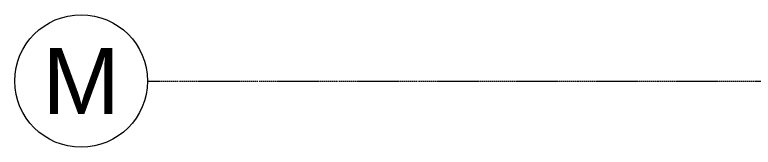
# Model space of a CAD drawing. Extents: x -2749 to 23780, y -1311 to 8245.
# Drawn here: x 6787.5 to 7010, y 1165 to 1205 of the extents above; entities that cross this region are included whole.
import ezdxf
from ezdxf.enums import TextEntityAlignment as Align

# ---------------------------------------------------------------- set-up
doc = ezdxf.new("R2010")
doc.units = 0
doc.header["$MEASUREMENT"] = 0
doc.linetypes.add('DASHDOT2', pattern=[0.5, 0.25, -0.125, 0, -0.125])
doc.layers.get('0').update_dxf_attribs({"color": 9, "lineweight": 9})
doc.layers.add('06D', color=9, linetype='Continuous', lineweight=9)
doc.layers.add('24', color=9, linetype='DASHDOT2', lineweight=9)
doc.styles.add('Arial', font='arial.ttf', dxfattribs={"height": 2.5})

# ---------------------------------------------------------------- blocks, each defined once
blk = doc.blocks.new('0_aks')
at = {"linetype": 'Continuous'}
blk.add_circle((0, 0), 2, dxfattribs=at)
at = {"style": 'Arial'}
blk.add_attdef('AKS', text='', height=2, dxfattribs=at).set_placement((0, 0), align=Align.MIDDLE_CENTER)
blk = doc.blocks.new('P-AKS_AUDI')
at = {"layer": '24'}
blk.add_lwpolyline([(-3840, -1600), (-3500, -1600)], dxfattribs=at)
at = {"layer": '24', "xscale": 10, "yscale": 10, "zscale": 10}
blk.add_blockref('0_aks', (-3860, -1600), dxfattribs=at).add_auto_attribs({'AKS': 'M'})
blk = doc.blocks.new('1.KAT PLANI')
at = {"layer": '24'}
blk.add_blockref('P-AKS_AUDI', (10667.5, 2785), dxfattribs=at)

msp = doc.modelspace()

# ---------------------------------------------------------------- block references
at = {"layer": '06D'}
msp.add_blockref('1.KAT PLANI', (0, 0), dxfattribs=at)

doc.saveas('drawing.dxf')
